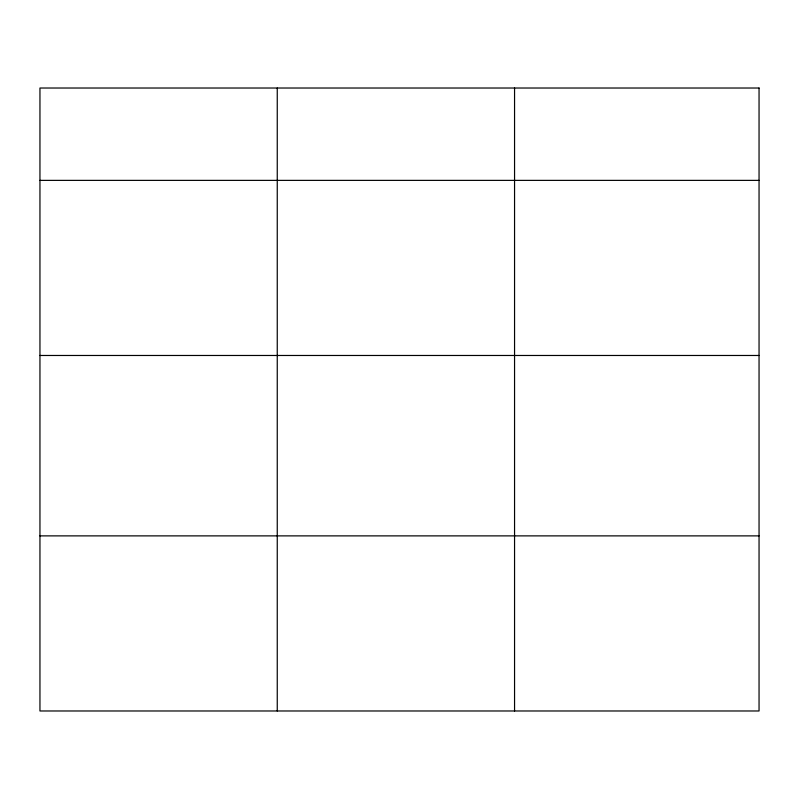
<?xml version="1.0" encoding="UTF-8"?>
<svg xmlns="http://www.w3.org/2000/svg" width="799" height="799" viewBox="0 0 799 799"><rect width="100%" height="100%" fill="white"/><g stroke="black" fill="none" stroke-linecap="round" stroke-linejoin="round"><path stroke-width="1.2" d="M39.95 180.374L759.05 180.374M39.95 355.475L759.05 355.475M39.95 535.879L759.05 535.879M514.556 88.02L514.556 710.98M277.253 88.02L277.253 710.98M759.05 88.02L39.95 88.02L39.95 710.98L759.05 710.98L759.05 88.02"/></g></svg>
